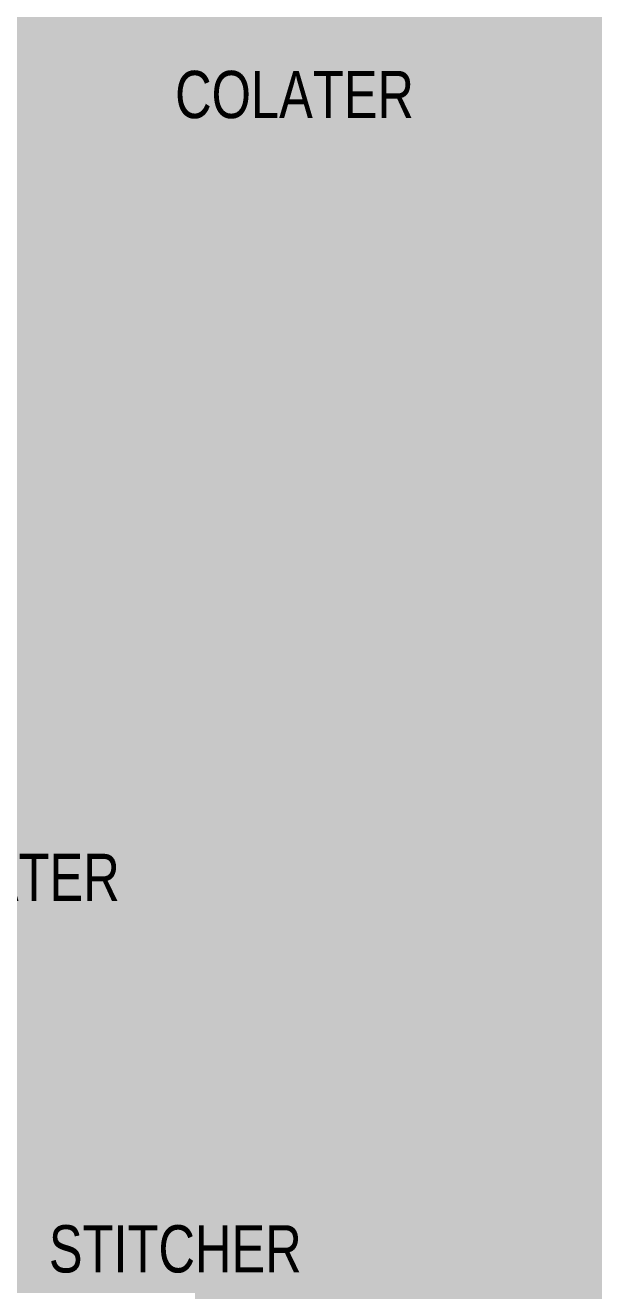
# Model space of a CAD drawing. Extents: x 301721 to 487446, y -38404 to 51035.
# Drawn here: x 322935 to 327745, y -6375 to 4325 of the extents above; entities that cross this region are included whole.
import ezdxf

# ---------------------------------------------------------------- set-up
doc = ezdxf.new("R2010")
doc.units = 0
doc.header["$MEASUREMENT"] = 0
doc.layers.add('HL-TMP', color=7, linetype='CONTINUOUS')
doc.layers.add('TEXT', color=7, linetype='CONTINUOUS')

msp = doc.modelspace()

# ---------------------------------------------------------------- hatches: boundary and pattern name
at = {"layer": 'HL-TMP', "linetype": 'Continuous', "true_color": 0xcccccc}
h = msp.add_hatch(color=254, dxfattribs=at)
h.paths.add_polyline_path([(341951, -11535), (342551, -11535), (342551, -10835), (341971, -10835), (341971, -10680), (338760, -10680), (338760, -8156), (338760, -6485), (328521, -6485), (328521, -5785), (331811, -5785), (331811, -4885), (331021, -4885), (331021, -4385), (331811, -4385), (331811, -2385), (331811, -1885), (331021, -1885), (331021, -1385), (331811, -1385), (331811, 4115), (331021, 4115), (331021, 4505), (328028, 4505), (320321, 4505), (320321, 4115), (319641, 4115), (319641, 1684), (319641, -1385), (320321, -1385), (320321, -1885), (319641, -1885), (319641, -4385), (320321, -4385), (320321, -4885), (319641, -4885), (319641, -5785), (322821, -5785), (322821, -6395), (324371, -6395), (324371, -8530), (324371, -13415), (326147, -13415), (327371, -13415), (327371, -16415), (329971, -16415), (330371, -16435), (330371, -12335), (329971, -12335), (329971, -11935), (330371, -11935), (330371, -16415), (332971, -16415), (333371, -16435), (333371, -16415), (335971, -16415), (336371, -16435), (336371, -16415), (338760, -16415), (338760, -14878), (338850, -14878), (338850, -16415), (338971, -16415), (339371, -16435), (339371, -16415), (341951, -16415)], flags=0)
h.paths.add_polyline_path([(364561, -2185), (362161, -2185), (362161, -4675), (364561, -4675), (364561, -4175)], flags=0)
h.paths.add_polyline_path([(364561, 505), (362161, 505), (362161, -2085), (364561, -2085)], flags=0)
h.paths.add_polyline_path([(370181, -2185), (367781, -2185), (367781, -4675), (370181, -4675)], flags=0)
h.paths.add_polyline_path([(370181, 505), (368471, 505), (367781, 505), (367781, -2085), (370181, -2085)], flags=0)

# ---------------------------------------------------------------- texts
at = {"layer": 'TEXT', "width": 0.8}
for s, p in [('COLATER', (324203, 3540)), ('COLATER', (321714, -3080)), ('STITCHER', (323135, -6221))]:
    msp.add_text(s, height=400, dxfattribs=at).set_placement(p)

doc.saveas('drawing.dxf')
